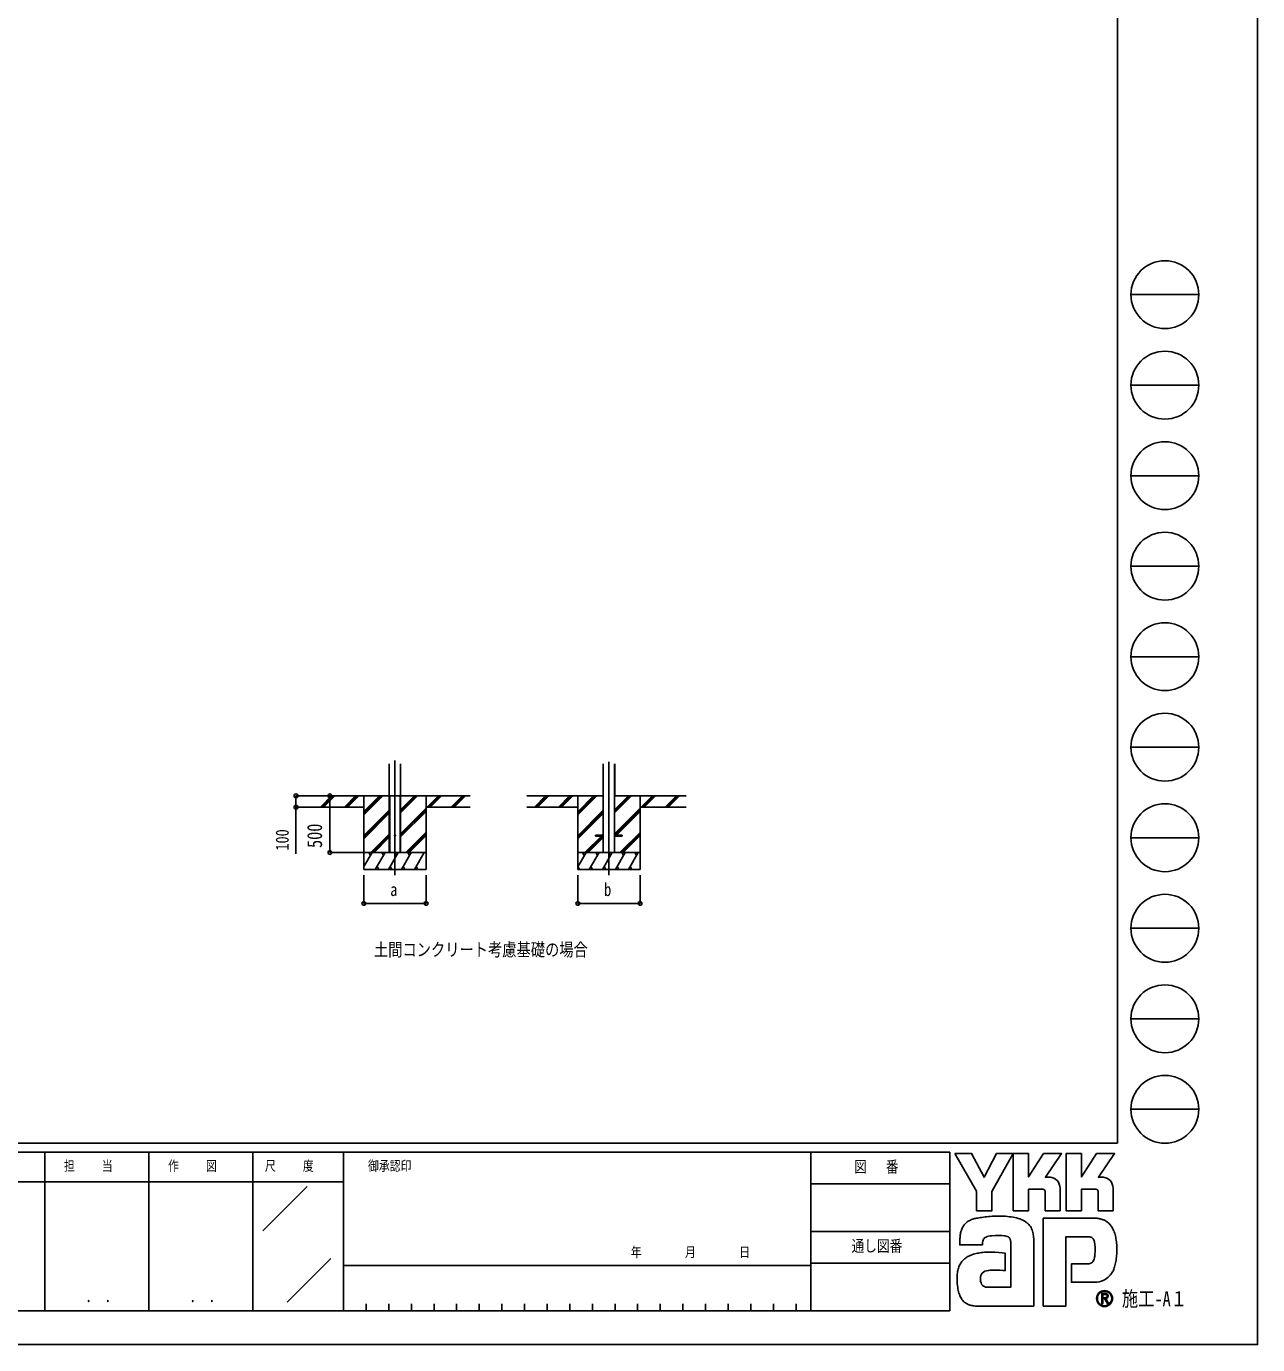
# Model space of a CAD drawing. Units: millimetres, scale not verified. Extents: x -16820 to 16820, y -11880 to 11880.
# Drawn here: x 5937 to 16820, y -11880 to -229 of the extents above; entities that cross this region are included whole.
import ezdxf
from ezdxf.enums import TextEntityAlignment as Align

# ---------------------------------------------------------------- set-up
doc = ezdxf.new("R2010")
doc.units = ezdxf.units.MM
doc.header["$LTSCALE"] = 60
for name, color, linetype in [('0-2_USER1', 3, 'Continuous'), ('0-3_YKK_12', 2, 'Continuous'), ('0-4_YKK_A1', 4, 'Continuous'), ('0-5_YKK_D', 6, 'Continuous'), ('0-6_YKK_ZWAK', 7, 'Continuous')]:
    doc.layers.add(name, color=color, linetype=linetype)
doc.styles.add('ＭＳ ゴシック', font='')
doc.styles.get('ＭＳ ゴシック').set_extended_font_data('MS Gothic')

msp = doc.modelspace()

# ---------------------------------------------------------------- linework, layer by layer
at = {"layer": '0-3_YKK_12'}
for p, q in [((9195.07, -6716.16), (9195.07, -7730)), ((11086.07, -6727.8), (11086.07, -7731))]:
    msp.add_line(p, q, dxfattribs=at)
at = {"layer": '0-4_YKK_A1'}
for p, q in [((9145.07, -6745.65), (9145.07, -7530)), ((9245.07, -6745.65), (9245.07, -7530)), ((9245.07, -6745.65), (9245.07, -7530)), ((11035.67, -6745.65), (11035.67, -7031)), ((11036.07, -6745.65), (11036.07, -7531)), ((11136.07, -6745.65), (11136.07, -7531)), ((11137.67, -6745.65), (11137.67, -7031)), ((9145.07, -7030), (8469.12, -7030)), ((8535.81, -7128.6), (8634.41, -7030)), ((8548.55, -7130), (8648.55, -7030)), ((8562.69, -7130), (8662.69, -7030)), ((8747.94, -7128.6), (8846.54, -7030)), ((8760.68, -7130), (8860.68, -7030)), ((8774.82, -7130), (8874.82, -7030)), ((8920.07, -7030), (8920.07, -7680)), ((8920.07, -7196.88), (9086.95, -7030)), ((8920.07, -7182.74), (9072.81, -7030)), ((8920.07, -7168.6), (9058.67, -7030)), ((9145.07, -7030), (9245.07, -7030)), ((9147.57, -7030), (9147.57, -7530)), ((9149.07, -7030), (9149.07, -7530)), ((9241.07, -7030), (9241.07, -7530)), ((9242.57, -7030), (9242.57, -7530)), ((9245.07, -7180.25), (9395.32, -7030)), ((9245.07, -7166.11), (9381.18, -7030)), ((9245.07, -7151.96), (9367.04, -7030)), ((9245.07, -7030), (9860.69, -7030)), ((9470.07, -7030), (9470.07, -7680)), ((9479.17, -7130), (9579.17, -7030)), ((9493.31, -7130), (9593.31, -7030)), ((9507.45, -7130), (9607.45, -7030)), ((9691.3, -7130), (9791.3, -7030)), ((9705.44, -7130), (9805.44, -7030)), ((9719.59, -7130), (9819.59, -7030)), ((11035.26, -7031), (10360.12, -7031)), ((10426.81, -7129.6), (10525.41, -7031)), ((10439.55, -7131), (10539.55, -7031)), ((10453.69, -7131), (10553.69, -7031)), ((10638.94, -7129.6), (10737.54, -7031)), ((10651.68, -7131), (10751.68, -7031)), ((10665.82, -7131), (10765.82, -7031)), ((10811.07, -7031), (10811.07, -7681)), ((10811.07, -7197.88), (10977.95, -7031)), ((10811.07, -7183.74), (10963.81, -7031)), ((10811.07, -7169.6), (10949.67, -7031)), ((11034.77, -7031), (11035.37, -7031)), ((11136.07, -7181.25), (11286.32, -7031)), ((11136.07, -7167.11), (11272.18, -7031)), ((11136.07, -7152.96), (11258.04, -7031)), ((11136.07, -7031), (11136.17, -7031)), ((11136.17, -7031), (11136.47, -7031)), ((11136.88, -7031), (11769.28, -7031)), ((11137.37, -7031), (11137.67, -7031)), ((11361.07, -7031), (11361.07, -7681)), ((11370.17, -7131), (11470.17, -7031)), ((11384.31, -7131), (11484.31, -7031)), ((11398.45, -7131), (11498.45, -7031)), ((11582.3, -7131), (11682.3, -7031)), ((11596.44, -7131), (11696.44, -7031)), ((11610.59, -7131), (11710.59, -7031)), ((8920.07, -7130), (8469.12, -7130)), ((8920.07, -7380.73), (9145.07, -7155.73)), ((8920.07, -7394.87), (9145.07, -7169.87)), ((8920.07, -7409.01), (9145.07, -7184.01)), ((9245.07, -7364.09), (9470.07, -7139.1)), ((9245.07, -7378.24), (9470.07, -7153.24)), ((9245.07, -7392.38), (9470.07, -7167.38)), ((9470.07, -7130), (9860.69, -7130)), ((10811.07, -7131), (10360.12, -7131)), ((10811.07, -7381.73), (11036.07, -7156.73)), ((10811.07, -7395.87), (11036.07, -7170.87)), ((10811.07, -7410.01), (11036.07, -7185.01)), ((11136.07, -7365.09), (11361.07, -7140.1)), ((11138.81, -7376.5), (11361.07, -7154.24)), ((11152.95, -7376.5), (11361.07, -7168.38)), ((11361.07, -7131), (11769.28, -7131)), ((8982.93, -7530), (9145.07, -7367.86)), ((8997.07, -7530), (9145.07, -7382)), ((9011.22, -7530), (9145.07, -7396.15)), ((9291.3, -7530), (9470.07, -7351.23)), ((9305.44, -7530), (9470.07, -7365.37)), ((9319.58, -7530), (9470.07, -7379.51)), ((10873.93, -7531), (11019.43, -7385.5)), ((10888.07, -7531), (11033.57, -7385.5)), ((10902.22, -7531), (11036.07, -7397.15)), ((11036.07, -7376.5), (10968.57, -7376.5)), ((10968.57, -7376.5), (10968.57, -7385.5)), ((11036.07, -7385.5), (10968.57, -7385.5)), ((11028.43, -7376.5), (11036.07, -7368.86)), ((11028.43, -7376.5), (11036.07, -7368.86)), ((11136.07, -7376.5), (11203.57, -7376.5)), ((11136.07, -7393.38), (11143.95, -7385.5)), ((11136.07, -7393.38), (11143.95, -7385.5)), ((11136.07, -7385.5), (11203.57, -7385.5)), ((11182.3, -7531), (11361.07, -7352.23)), ((11196.44, -7531), (11361.07, -7366.37)), ((11203.57, -7376.5), (11203.57, -7385.5)), ((11210.58, -7531), (11361.07, -7380.51)), ((9470.07, -7530), (8920.07, -7530)), ((8920.07, -7655.45), (8992.5, -7530)), ((8977.5, -7555.98), (8962.5, -7530)), ((9021.37, -7680), (9107.97, -7530)), ((9092.97, -7555.98), (9077.97, -7530)), ((9136.84, -7680), (9223.44, -7530)), ((9208.44, -7555.98), (9193.44, -7530)), ((9252.31, -7680), (9338.91, -7530)), ((9323.91, -7555.98), (9308.91, -7530)), ((9367.78, -7680), (9454.38, -7530)), ((11361.07, -7531), (10811.07, -7531)), ((10811.07, -7656.45), (10883.5, -7531)), ((10868.5, -7556.98), (10853.5, -7531)), ((10912.37, -7681), (10998.97, -7531)), ((10983.97, -7556.98), (10968.97, -7531)), ((11025.17, -7531), (11146.97, -7531)), ((11027.84, -7681), (11114.44, -7531)), ((11099.44, -7556.98), (11084.44, -7531)), ((11143.31, -7681), (11229.91, -7531)), ((11214.91, -7556.98), (11199.91, -7531)), ((11258.78, -7681), (11345.38, -7531)), ((11330.38, -7556.98), (11315.38, -7531)), ((8920.07, -7680), (9470.07, -7680)), ((9036.37, -7654.02), (9051.37, -7680)), ((9151.84, -7654.02), (9166.84, -7680)), ((9267.31, -7654.02), (9282.31, -7680)), ((9382.78, -7654.02), (9397.78, -7680)), ((10811.07, -7681), (11361.07, -7681)), ((10811.9, -7655.02), (10826.9, -7681)), ((10927.37, -7655.02), (10942.37, -7681)), ((11042.84, -7655.02), (11057.84, -7681)), ((11158.31, -7655.02), (11173.31, -7681)), ((11273.78, -7655.02), (11288.78, -7681))]:
    msp.add_line(p, q, dxfattribs=at)
for points in [[(9145.07, -6745.65), (9145.07, -7530), (9245.07, -7530)], [(11034.47, -6745.65), (11034.47, -7031), (11034.77, -7031)], [(11136.47, -6745.65), (11136.47, -7031), (11136.77, -7031), (11137.37, -7031)], [(11035.37, -7031), (11035.67, -7031), (11035.97, -7031), (11036.07, -7031)]]:
    msp.add_lwpolyline(points, dxfattribs=at)
msp.add_circle((9195.07, -7380), 5, dxfattribs=at)
at = {"layer": '0-5_YKK_D'}
for p, q in [((8468.12, -7030), (8319.07, -7030)), ((8620.07, -7030), (8620.07, -7530)), ((8468.12, -7130), (8319.07, -7130)), ((8919.07, -7530), (8619.07, -7530)), ((8920.07, -7730), (8920.07, -7981)), ((9470.07, -7730), (9470.07, -7981)), ((10811.07, -7731), (10811.07, -7981)), ((11361.07, -7731), (11361.07, -7981)), ((8920.07, -7980), (9470.07, -7980)), ((10811.07, -7980), (11361.07, -7980))]:
    msp.add_line(p, q, dxfattribs=at)
msp.add_lwpolyline([(8320.07, -7030), (8320.07, -7130), (8320.07, -7543.6)], dxfattribs=at)
for centre in [(8320.07, -7030), (8620.07, -7030), (8320.07, -7130), (8620.07, -7530), (8920.07, -7980), (9470.07, -7980), (10811.07, -7980), (11361.07, -7980)]:
    msp.add_circle(centre, 17, dxfattribs=at)
at = {"layer": '0-6_YKK_ZWAK'}
for p, q in [((15580.08, 11100), (15580.08, -10100)), ((15700.08, -2600), (16300.08, -2600)), ((15700.08, -3400), (16300.08, -3400)), ((15700.08, -4200), (16300.08, -4200)), ((15700.08, -5000), (16300.08, -5000)), ((15700.08, -5800), (16300.08, -5800)), ((15700.08, -6600), (16300.08, -6600)), ((15700.08, -7400), (16300.08, -7400)), ((15700.08, -8200), (16300.08, -8200)), ((15700.08, -9000), (16300.08, -9000)), ((15700.08, -9800), (16300.08, -9800)), ((15580.08, -10100), (-15619.92, -10100)), ((6100.08, -10180), (6100.08, -11580)), ((7020.08, -10180), (7020.08, -11580)), ((7940.08, -10180), (7940.08, -11580)), ((8740.08, -10180), (7940.08, -10180)), ((12870.08, -10180), (8740.08, -10180)), ((8740.08, -10180), (8740.08, -11580)), ((12870.08, -10180), (12870.08, -11580)), ((14100.08, -10180), (12870.08, -10180)), ((14100.08, -10180), (14100.08, -11580)), ((7940.08, -10440), (5180.08, -10440)), ((7940.08, -10440), (8740.08, -10440)), ((8028.42, -10873.16), (8420.15, -10481.43)), ((12870.08, -10460), (14100.08, -10460)), ((12870.08, -10880), (14100.08, -10880)), ((8242.69, -11503.95), (8627.57, -11119.07)), ((8740.08, -11180), (12870.08, -11180)), ((14100.08, -11160), (12870.08, -11160)), ((8940.08, -11520), (8940.08, -11580)), ((9140.08, -11520), (9140.08, -11580)), ((9340.08, -11520), (9340.08, -11580)), ((9540.08, -11520), (9540.08, -11580)), ((9740.08, -11520), (9740.08, -11580)), ((9940.08, -11520), (9940.08, -11580)), ((10140.08, -11520), (10140.08, -11580)), ((10340.08, -11520), (10340.08, -11580)), ((10540.08, -11520), (10540.08, -11580)), ((10740.08, -11520), (10740.08, -11580)), ((10940.08, -11520), (10940.08, -11580)), ((11140.08, -11520), (11140.08, -11580)), ((11340.08, -11520), (11340.08, -11580)), ((11540.08, -11520), (11540.08, -11580)), ((11740.08, -11520), (11740.08, -11580)), ((11940.08, -11520), (11940.08, -11580)), ((12140.08, -11520), (12140.08, -11580)), ((12340.08, -11520), (12340.08, -11580)), ((12540.08, -11520), (12540.08, -11580)), ((12740.08, -11520), (12740.08, -11580)), ((5180.08, -11580), (7940.08, -11580)), ((7940.08, -11580), (8740.08, -11580)), ((8740.08, -11580), (12870.08, -11580)), ((12870.08, -11580), (14100.08, -11580)), ((15466.69, -11535.92), (15466.69, -11535.92))]:
    msp.add_line(p, q, dxfattribs=at)
for points in [[(-16820, -11880), (16820, -11880), (16820, 11880), (-16820, 11880)], [(14144.08, -10192), (14291.32, -10192), (14401.89, -10400.4), (14512.16, -10192), (14659.51, -10192), (14470.69, -10527.96), (14470.69, -10696.54), (14336.39, -10696.54), (14336.39, -10523.43)]]:
    msp.add_lwpolyline(points, close=True, dxfattribs=at)
for points in [[(7940.08, -10180), (5180.08, -10180), (5180.08, -11580)], [(14922.19, -10506.44), (14795.08, -10506.44), (14795.08, -10696.39), (14659.66, -10696.39), (14659.66, -10192), (14795.08, -10192), (14795.08, -10398.34), (14928.28, -10192), (15087.35, -10192), (14944.64, -10400.85), (14949.7, -10400.85), (14955.28, -10400.85), (14961.01, -10400.85), (14966.53, -10400.85), (14971.46, -10400.85), (14975.44, -10400.85), (14978.1, -10400.85), (14979.07, -10400.85)], [(15390.05, -10506.44), (15263.08, -10506.44), (15263.08, -10696.54), (15127.58, -10696.54), (15127.58, -10192), (15263.08, -10192), (15263.08, -10398.34), (15396.13, -10192), (15555.21, -10192), (15412.49, -10400.85), (15417.6, -10400.85), (15423.21, -10400.85), (15428.95, -10400.85), (15434.45, -10400.85), (15439.37, -10400.85), (15443.32, -10400.85), (15445.97, -10400.85), (15446.93, -10400.85)], [(15018.02, -10408.85), (15034.2, -10418.09), (15047.89, -10430.13), (15058.9, -10444.47), (15067.02, -10460.6), (15072.04, -10477.99), (15073.77, -10496.14), (15073.77, -10696.87), (14941.64, -10696.87), (14941.64, -10525.64)], [(15485.93, -10408.85), (15502.15, -10418.09), (15515.9, -10430.13), (15526.96, -10444.47), (15535.13, -10460.6), (15540.19, -10477.99), (15541.92, -10496.14), (15541.92, -10696.54), (15409.5, -10696.54), (15409.5, -10525.64)], [(15315.48, -10926.03), (15124.78, -10926.03), (15124.78, -11540), (14924.92, -11540), (14924.92, -10763.17), (15389.41, -10763.17)], [(15514.85, -10818.05), (15527.89, -10834.5), (15537.65, -10850.44), (15544.46, -10864.86)], [(14419.18, -10929.25), (14409.89, -10934.48), (14402.64, -10940.87), (14397.15, -10948.33), (14393.17, -10956.78), (14390.42, -10966.12), (14388.64, -10976.28), (14387.56, -10987.16), (14386.92, -10998.67), (14186.98, -10999.16), (14187.56, -10971.81), (14188.67, -10941.09)], [(14830.83, -10876.66), (14836.51, -10899.61), (14839.72, -10924.17), (14840.74, -10950.34), (14840.74, -11540), (14358.21, -11540)], [(14495.79, -11062.11), (14533.63, -11064.61), (14563.38, -11067.94), (14582.84, -11071.07), (14589.82, -11072.93), (14589.82, -11225.89), (14567.69, -11223.56), (14543.42, -11222.24), (14518.59, -11221.73), (14494.75, -11221.81), (14473.47, -11222.25), (14456.33, -11222.84), (14444.9, -11223.35), (14440.74, -11223.57), (14423.45, -11226.73), (14408.54, -11231.68), (14396.01, -11238.45), (14385.87, -11247.08), (14378.11, -11257.59), (14372.73, -11270.02), (14369.74, -11284.4), (14369.14, -11300.76), (14371.05, -11318.75), (14374.87, -11333.63), (14380.37, -11345.67), (14387.31, -11355.16), (14395.44, -11362.38), (14404.54, -11367.62), (14414.35, -11371.16), (14424.64, -11373.29), (14637.05, -11373.29), (14637.05, -10980.3), (14637.11, -10972.5), (14636.7, -10964.89), (14635.71, -10957.55), (14634, -10950.58), (14631.45, -10944.1), (14627.94, -10938.19), (14623.35, -10932.95), (14617.55, -10928.5)], [(14617.55, -10928.5), (14605.09, -10923.61), (14585.18, -10919.46), (14559.76, -10916.41), (14530.83, -10914.78), (14500.33, -10914.91), (14470.25, -10917.14)], [(15383.31, -11043.99), (15383.06, -11018.53), (15381.84, -10995.59), (15378.97, -10975.45), (15373.75, -10958.37)], [(15498.25, -11283.89), (15479.8, -11298.23), (15460.58, -11309.5), (15440.73, -11317.92), (15420.4, -11323.68), (15399.74, -11326.98), (15378.88, -11328.04), (15173.44, -11328.04), (15173.44, -11166.65), (15289.29, -11166.65), (15310.65, -11166.35), (15329.43, -11164.54), (15345.54, -11159.81)], [(15498.42, -11450.39), (15498.33, -11448.04), (15498.03, -11445.79), (15497.55, -11443.62), (15496.87, -11441.55), (15496.01, -11439.59), (15494.96, -11437.75), (15493.73, -11436.03), (15492.32, -11434.45), (15490.47, -11432.81), (15488.41, -11431.38), (15486.16, -11430.17), (15483.73, -11429.17), (15481.11, -11428.39), (15478.33, -11427.83), (15475.4, -11427.49), (15472.31, -11427.37), (15441.99, -11427.37), (15441.99, -11516.56), (15451.16, -11516.56), (15451.16, -11436.47), (15472.31, -11436.47), (15474.49, -11436.54), (15476.55, -11436.75), (15478.47, -11437.11), (15480.25, -11437.6), (15481.89, -11438.22), (15483.37, -11438.98), (15484.7, -11439.87), (15485.86, -11440.89)], [(15489.44, -11450.39), (15488.88, -11454.67), (15487.35, -11458.05), (15485.05, -11460.63), (15482.18, -11462.5), (15478.97, -11463.78), (15475.62, -11464.56), (15472.33, -11464.96), (15469.31, -11465.06), (15461.38, -11465.06), (15465.38, -11471.88), (15491.57, -11516.86), (15502.06, -11516.86), (15476.8, -11473.56), (15479.17, -11473.09), (15481.42, -11472.5), (15483.56, -11471.78), (15485.58, -11470.93), (15487.47, -11469.96), (15489.23, -11468.86), (15490.85, -11467.64), (15492.32, -11466.3)]]:
    msp.add_lwpolyline(points, dxfattribs=at)
for centre in [(16000.08, -2600), (16000.08, -3400), (16000.08, -4200), (16000.08, -5000), (16000.08, -5800), (16000.08, -6600), (16000.08, -7400), (16000.08, -8200), (16000.08, -9000), (16000.08, -9800)]:
    msp.add_circle(centre, 300, dxfattribs=at)
for centre, radius, start, end in [((14979.26, -10500.76), 99.91, 78.26798, 90.11215), ((14980.7, -10493.48), 92.5, 66.19963, 78.22058), ((15447.12, -10500.93), 100.09, 78.27851, 90.10826), ((15448.5, -10493.92), 92.94, 66.2483, 78.23226), ((14922.9, -10525.17), 18.75, 358.57817, 92.1683), ((15390.84, -10525.08), 18.66, 358.29941, 92.43455), ((14339.75, -10911.36), 144.29, 138.03852, 152.12015), ((14339.73, -10912.03), 144.73, 122.60463, 137.83438), ((14358.86, -10942.98), 181.11, 108.37421, 122.42809), ((14389.17, -11050.77), 293, 100.93159, 107.35499), ((14488.21, -11531.27), 783.59, 97.86054, 101.37938), ((14534.71, -11854.32), 1109.97, 94.90201, 97.9576), ((14537.88, -11880.18), 1136.01, 91.6169, 94.94971), ((14533.48, -11696.24), 952.01, 87.51794, 91.66439), ((14545.84, -11431.1), 686.59, 81.92631, 87.59083), ((14582.35, -11180.92), 433.76, 73.67137, 82.05943), ((14636.5, -10999.67), 244.6, 60.60528, 73.9085), ((14658.67, -10955.46), 195.21, 52.17347, 59.90542), ((14678.5, -10929.79), 162.78, 43.55042, 52.14561), ((14689.43, -10919.23), 147.59, 34.48659, 43.50182), ((15381.82, -10976.85), 213.82, 78.73198, 87.96551), ((15388.09, -10944.79), 181.15, 69.03034, 78.69541), ((15393.93, -10929.2), 164.51, 59.39484, 68.9885), ((15396.64, -10924.46), 159.04, 50.3012, 59.3616), ((15395.65, -10925.57), 160.53, 42.05209, 50.28551), ((14551.22, -10961.83), 363.14, 171.55622, 176.72493), ((14428.16, -10943.47), 238.72, 163.48385, 171.57982), ((14366.42, -10925.15), 174.32, 152.2125, 163.4865), ((14471.96, -11054.52), 135.93, 102.4979, 112.84632), ((14498.26, -11167.97), 252.4, 96.37207, 102.75341), ((14689.5, -10919.01), 147.4, 25.58915, 34.43128), ((14676.39, -10925.15), 161.88, 17.43089, 25.54591), ((15316.57, -11024.04), 98.02, 77.94572, 90.63794), ((15325.08, -10984.07), 57.15, 60.20991, 77.92418), ((15330.61, -10973.68), 45.39, 39.8078, 59.75378), ((15322.85, -10979.62), 55.15, 22.65544, 39.38165), ((15316.37, -10971.25), 251.69, 14.76267, 25.00486), ((15162.01, -11013.32), 411.68, 7.9139, 14.95041), ((14450.58, -11613.09), 551.18, 94.78469, 99.91711), ((14461.52, -11739.08), 677.65, 90.80099, 94.81812), ((14463.18, -11832.9), 771.48, 87.57779, 90.82714), ((14928.81, -11046.31), 454.5, 355.2339, 0.29193), ((15007.83, -11035.74), 567.48, 2.54376, 8.01251), ((14944.68, -11042.01), 630.7, 352.8937, 357.82206), ((14919.45, -11040.38), 655.97, 357.76419, 2.60674), ((14369.83, -11265.16), 203.61, 153.89178, 164.94341), ((14339.71, -11250.68), 170.2, 142.04688, 153.80771), ((14333.9, -11246.51), 163.05, 130.60221, 141.94427), ((14343.5, -11258.05), 178.07, 120.60724, 130.53081), ((14362.46, -11290.29), 215.47, 112.58838, 120.58162), ((14387.97, -11351.6), 281.87, 106.61303, 112.59024), ((14428.1, -11486.45), 422.57, 99.87193, 106.59825), ((15326.88, -11117.71), 46.05, 293.91672, 314.09376), ((15320.6, -11112.17), 54.4, 314.78099, 333.92928), ((15280.2, -11092.55), 99.31, 334.00676, 347.34989), ((15169.99, -11067.03), 212.44, 347.14308, 355.40008), ((15253.62, -11100.47), 315.9, 339.22498, 347.31457), ((15076.6, -11059.17), 497.67, 347.15166, 352.97565), ((14552.53, -11293.95), 389.16, 174.55588, 182.47272), ((14435.93, -11282.78), 272.02, 164.97537, 174.56739), ((15364.91, -11133.55), 200.95, 311.57033, 318.66243), ((15341.65, -11113.15), 231.89, 318.67367, 325.29112), ((15401.44, -11157.7), 157.39, 326.23251, 339.61931), ((14769.99, -11290.53), 606.59, 181.90948, 187.89042), ((14514.77, -11326.42), 348.86, 187.80471, 196.36971), ((15466.81, -11472.76), 70.56, 90.09157, 179.92363), ((15466.55, -11472.18), 62.62, 89.86602, 135.149), ((15466.82, -11472.65), 63.1, 45.03108, 90.11509), ((15466.8, -11472.62), 70.43, 44.93442, 90.08536), ((14380.02, -11366.23), 208.35, 196.3102, 208.20993), ((14321.34, -11397.46), 141.88, 208.29777, 223.35561), ((14308.1, -11409.1), 124.27, 223.64205, 239.63663), ((14319.09, -11389.12), 147.06, 239.8785, 253.65355), ((14339.2, -11320.03), 219.02, 253.69102, 263.74909), ((15466.38, -11472.84), 70.14, 179.86065, 225.14399), ((15466.36, -11472.53), 62.75, 134.8007, 180.12175), ((15466.11, -11472.93), 62.49, 179.75513, 225.29722), ((15466.71, -11472.84), 70.37, 224.94536, 269.98445), ((15466.57, -11473.5), 62.42, 224.62822, 270.10973), ((15466.59, -11472.56), 63.35, 270.09072, 359.90926), ((15466.71, -11472.5), 70.72, 269.98802, 314.93777), ((15476.03, -11450.01), 13.41, 358.3894, 42.86139), ((15476.3, -11451.03), 22.14, 316.37674, 1.6565), ((15466.86, -11472.67), 63.09, 0.00643, 45.07115), ((15467.36, -11472.41), 69.88, 359.78949, 45.13288), ((15467.19, -11472.95), 70.06, 314.92572, 0.23508), ((14356.23, -11168.39), 371.62, 263.68487, 270.30455)]:
    msp.add_arc(centre, radius, start, end, dxfattribs=at)

# ---------------------------------------------------------------- texts
at = {"layer": '0-2_USER1', "style": 'ＭＳ ゴシック', "width": 0.8}
msp.add_text('土間コンクリート考慮基礎の場合', height=115.5, dxfattribs=at).set_placement((9009, -8481), align=Align.BOTTOM_LEFT)
at = {"layer": '0-5_YKK_D', "style": 'ＭＳ ゴシック', "width": 0.8}
for s, height, p in [('100', 115.5, (8290.07, -7513.6)), ('500', 132, (8590.07, -7490.66))]:
    msp.add_text(s, height=height, rotation=90, dxfattribs=at).set_placement(p, align=Align.BOTTOM_LEFT)
for s, p in [('b', (11044.07, -7950)), ('a', (9153.07, -7950))]:
    msp.add_text(s, height=115.5, dxfattribs=at).set_placement(p, align=Align.BOTTOM_LEFT)
at = {"layer": '0-6_YKK_ZWAK', "style": 'ＭＳ ゴシック', "width": 0.8}
for s, height, p in [('担     当', 87.98, (6268.88, -10370)), ('作     図', 87.98, (7188.88, -10370)), ('尺     度', 87.98, (8045.68, -10370)), ('御承認印', 87.98, (8956.55, -10370)), ('図\u3000 番', 102.6, (13253.61, -10390)), ('通し図番', 102.6, (13231.21, -11090)), ('年        月        日', 87.98, (11279.63, -11132.86)), ('施工-A１', 132, (15620.08, -11580)), ('． ．', 103.7, (6460, -11537.41)), ('． ．', 103.7, (7380, -11537.41))]:
    msp.add_text(s, height=height, dxfattribs=at).set_placement(p, align=Align.BOTTOM_LEFT)

doc.saveas('drawing.dxf')
